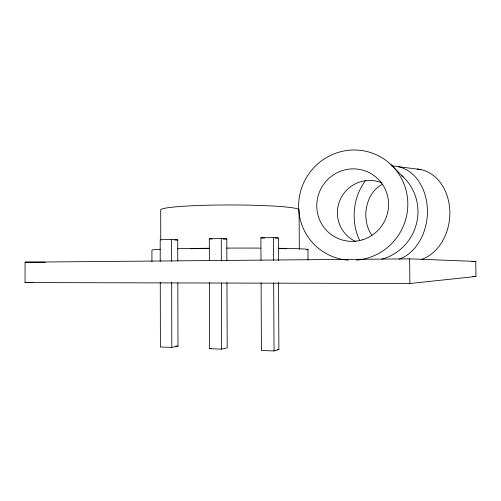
<?xml version="1.0" encoding="UTF-8"?>
<svg xmlns="http://www.w3.org/2000/svg" width="501" height="501" viewBox="0 0 501 501"><rect width="100%" height="100%" fill="white"/><g stroke="black" fill="none" stroke-linecap="round" stroke-linejoin="round"><path stroke-width="0.75" d="M25.05 282.564L25.081 262.155L409.661 258.848L475.793 261.422L475.95 276.477L409.874 283.503L25.05 282.564L32.872 282.326M261.102 282.877L261.416 350.512L274.034 350.95L278.894 349.592L278.55 282.47M209.437 282.445L209.65 348.715L221.649 349.134L227.197 347.832L226.959 282.514M209.65 348.715L211.078 348.395M160.27 282.483L160.395 347.005L171.812 347.4L177.987 346.16L177.836 282.871M177.78 260.996L177.73 239.904L171.574 239.509L160.182 239.728L160.226 261.497M209.368 260.614L209.293 238.783L221.254 238.551L226.796 238.964L226.878 260.739M261.002 260.332L260.896 237.787L273.471 237.543L278.324 237.988L278.437 260.62M174.73 239.96L177.73 239.904M223.108 239.04L226.796 238.964M275.224 238.044L278.324 237.988M471.892 261.453L475.793 261.422M472.825 276.477L475.95 276.477M25.081 262.155L45.416 262.274M175.732 346.085L177.987 346.16M277.335 349.535L278.894 349.592M209.293 238.783L212.142 238.983M260.896 237.787L264.484 238.1M398.351 166.701L420.89 169.57M391.03 164.672L403.13 176.866M409.661 258.848L409.874 283.503M307.977 249.404L308.04 260.063M299.304 249.467L299.078 209.55A69.288 4.991 0 0 0 227.673 204.965A69.288 4.991 0 0 0 160.708 209.919L160.765 240.042M273.471 237.543L273.584 260.226M273.696 282.908L274.034 350.95M221.254 238.551L221.336 261.134M221.411 282.94L221.649 349.134M171.574 239.509L171.618 261.403M171.668 282.508L171.812 347.4M151.941 261.597L151.922 250.099A78.112 1.716 -0.2 0 1 160.289 249.298M177.592 248.734A78.112 1.716 -0.2 0 1 209.424 248.233M226.515 248.108A78.112 1.716 -0.2 0 1 260.583 248.114M278.149 248.277A78.112 1.716 -0.2 0 1 306.687 249.849M190.599 248.74A69.363 1.522 -0.2 0 1 209.38 248.471M278.763 248.577A69.363 1.522 -0.2 0 1 286.797 248.753M417.239 169.025A46.13 36.435 -85 0 1 449.773 210.238A46.13 36.435 -85 0 1 421.685 259.349M391.726 166.069A47.532 36.548 -85.3 0 1 427.24 206.662A47.532 36.548 -85.3 0 1 399.122 259.249M359.85 240.655A47.532 36.548 -85.3 0 1 365.724 180.354M371.842 235.207A31.231 24.004 -85.3 0 1 382.758 184.193M355.904 241.582A32.114 31.613 -53.4 0 1 340.166 199.755A32.114 31.613 -53.4 0 1 381.887 182.903M401.476 175.369A48.854 48.09 -53.3 0 1 416.669 222.864A48.854 48.09 -53.3 0 1 381.787 259.211M348.145 260.144A55.442 54.321 -59.3 0 1 307.132 176.396A55.442 54.321 -59.3 0 1 400.305 176.365A55.442 54.321 -59.3 0 1 356.393 260.138M362.517 239.797A36.441 35.709 -59.4 0 0 377.641 178.625A36.441 35.709 -59.4 0 0 317.847 196.931A36.441 35.709 -59.4 0 0 362.517 239.797"/></g></svg>
